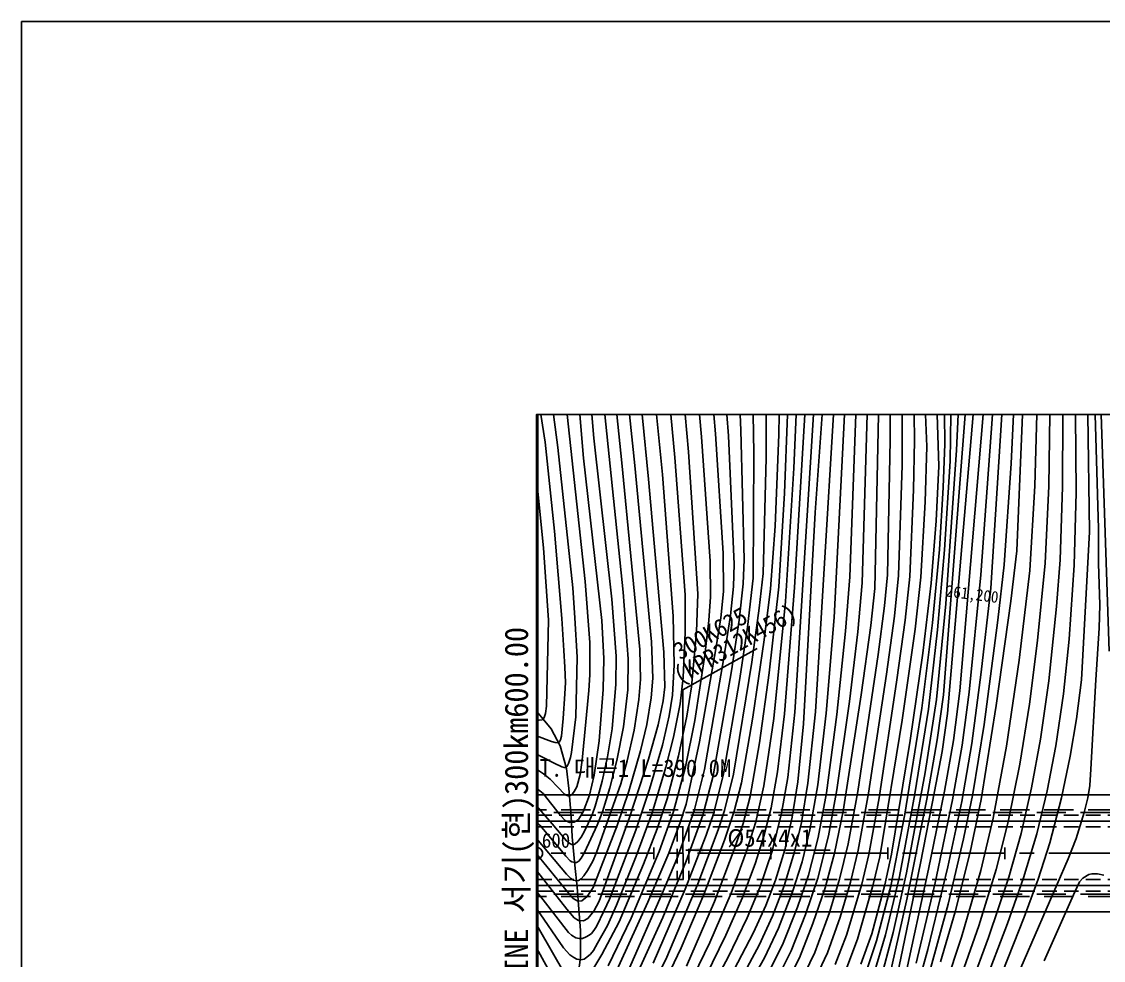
# Model space of a CAD drawing. Header units: millimetres. Extents: x 1510 to 2306, y 1103 to 1807.
# Drawn here: x 1509.9 to 1694.7, y 1458.6 to 1619.1 of the extents above; entities that cross this region are included whole.
import ezdxf
from ezdxf.enums import TextEntityAlignment as Align
from ezdxf.xclip import XClip

# ---------------------------------------------------------------- set-up
doc = ezdxf.new("R2010")
doc.units = ezdxf.units.MM
doc.header["$LTSCALE"] = 10
doc.header["$MEASUREMENT"] = 0
doc.header["$XCLIPFRAME"] = 2
for name, pattern in [('A-CENTR01', [2, 1.25, -0.25, 0.25, -0.25]), ('CENTER', [2, 1.25, -0.25, 0.25, -0.25]), ('DASHED', [0.75, 0.5, -0.25]), ('HIDDEN', [0.375, 0.25, -0.125])]:
    doc.linetypes.add(name, pattern=pattern)
for name, color, linetype in [('TN-MACL', 6, 'A-CENTR01'), ('TZ-BASE', 253, 'Continuous'), ('TZ-CABL', 4, 'Continuous')]:
    doc.layers.add(name, color=color, linetype=linetype)
doc.layers.add('TX-PAPR', color=2, linetype='Continuous', plot=False)
doc.styles.add('HANA', font='GulimChe.ttf')
doc.styles.get("Standard").update_dxf_attribs({"font": 'GulimChe.ttf'})
doc.linetypes.add('ZIGZAG', pattern='A,0.0001,-0.2,[131,ltypeshp.shx,S=0.2,R=0,X=-0.2,Y=0],-0.4,[131,ltypeshp.shx,S=0.2,R=180,X=0.2,Y=0],-0.2', length=0.8001)
doc.dimstyles.get("Standard").update_dxf_attribs({"dimtxt": 0.18, "dimasz": 0.18, "dimexe": 0.18, "dimexo": 0.0625, "dimgap": 0.09, "dimtad": 0, "dimtih": 1, "dimtoh": 1, "dimdec": 4, "dimzin": 0, "dimdsep": 46, "dimtxsty": 'Standard', "dimcen": 0.09, "dimadec": 0, "dimazin": 0, "dimtfac": 1, "dimtdec": 4, "dimtofl": 0, "dimtmove": 0, "dimatfit": 3, "dimfxl": 0, "dimtolj": 1, "dimtzin": 0, "dimarcsym": 0})

# ---------------------------------------------------------------- blocks, each defined once
blk = doc.blocks.new('JD-DHDH6EF4KJ')
at = {"layer": 'TZ-BASE'}
for p, q in [((70.63, 67, 197), (71.41, 116.52, 197)), ((66.66, 69.52, 194), (64.97, 115.72, 194)), ((68.69, 66.17, 195), (67.16, 113.42, 195)), ((69.3, 111.16, 196), (69.76, 69.97, 196)), ((75.9, 47.57, 202), (80.33, 109.49, 202)), ((77.57, 45.29, 203), (81.48, 105.57, 203)), ((85.14, 62.81, 206), (86.07, 102.1, 206)), ((81.09, 66.65, 204), (82.68, 101.18, 204)), ((82.02, 51.7, 205), (84.13, 100.83, 205)), ((89.85, 62.65, 208), (89.93, 99.58, 208)), ((92.2, 61.64, 209), (91.89, 97.13, 209)), ((70.19, 23.91, 200), (76.37, 95.54, 200)), ((72.3, 27.77, 201), (77.92, 94.61, 201)), ((87.5, 62.73, 207), (87.91, 95.7, 207)), ((8.3, 46.45, 164), (3.27, 93.11, 164)), ((8, 67.54, 165), (5.86, 93.21, 165)), ((71.72, 68.89, 198), (72.96, 94.03, 198)), ((93.93, 93.34, 210), (94.47, 54.96, 210)), ((94.85, 93.7, 211), (96, 55.48, 211)), ((3.62, 69.35, 163), (0.86, 91.28, 163)), ((7.89, 92.4, 166), (9.78, 70.96, 166)), ((95.89, 91.98, 212), (96.78, 64.92, 212)), ((64.58, 70.53, 193), (64.17, 89.13, 193)), ((10.3, 88, 167), (14.77, 44.63, 167)), ((12.42, 87.07, 168), (14.57, 66.74, 168)), ((69.53, 27.06, 199), (74.19, 87.6, 199)), ((49.49, 85.18, 185), (47.57, 58.25, 185)), ((41.59, 83.6, 180), (41.37, 71.56, 180)), ((44.73, 83.47, 182), (43.92, 65.81, 182)), ((47.67, 24.15, 186), (51.27, 84.21, 186)), ((58.35, 72.19, 190), (58.51, 84.78, 190)), ((60.41, 70.59, 191), (60.44, 84.87, 191)), ((15.13, 81.6, 169), (16.79, 66.3, 169)), ((32.07, 81.82, 176), (32.76, 71.34, 176)), ((34.46, 81.98, 177), (34.89, 72.3, 177)), ((36.85, 82.15, 178), (37.1, 68.46, 178)), ((39.23, 82.91, 179), (39.2, 67.61, 179)), ((43.17, 83.04, 181), (42.37, 61.58, 181)), ((47.8, 82.82, 184), (44.12, 24.1, 184)), ((50.84, 40.28, 187), (52.98, 82.2, 187)), ((53.48, 47.23, 188), (54.85, 83.15, 188)), ((1.43, 70.27, 162), (0, 79.67, 162)), ((28.19, 71.21, 174), (27.29, 80.96, 174)), ((30.57, 71.7, 175), (29.88, 79.76, 175)), ((46.08, 79.79, 183), (44.08, 45.41, 183)), ((62.43, 66.33, 192), (62.42, 81.3, 192)), ((21.48, 64.72, 171), (20.18, 78.13, 171)), ((23.63, 67.65, 172), (22.51, 79.39, 172)), ((25.95, 68.61, 173), (25.07, 78.67, 173)), ((55.63, 46.22, 189), (56.56, 78.46, 189)), ((17.99, 75.28, 170), (19.13, 63.92, 170)), ((34.89, 72.3, 177), (35.45, 50.2, 177)), ((57.75, 45.28, 190), (58.35, 72.19, 190)), ((3.07, 55.04, 162), (1.43, 70.27, 162)), ((9.78, 70.96, 166), (12.85, 43.41, 166)), ((29.64, 49.92, 174), (28.19, 71.21, 174)), ((31.87, 51.27, 175), (30.57, 71.7, 175)), ((32.76, 71.34, 176), (33.76, 49.42, 176)), ((41.37, 71.56, 180), (40.75, 55.94, 180)), ((59.92, 47.59, 191), (60.41, 70.59, 191)), ((64.4, 62.14, 193), (64.58, 70.53, 193)), ((6.18, 45.37, 163), (3.62, 69.35, 163)), ((27.55, 44.36, 173), (25.95, 68.61, 173)), ((37.1, 68.46, 178), (36.98, 47.03, 178)), ((66.38, 60.05, 194), (66.66, 69.52, 194)), ((69.76, 69.97, 196), (69.48, 62.54, 196)), ((69.88, 42.61, 198), (71.72, 68.89, 198)), ((11.15, 39.81, 165), (8, 67.54, 165)), ((14.57, 66.74, 168), (17.65, 34.84, 168)), ((25.36, 44.16, 172), (23.63, 67.65, 172)), ((39.2, 67.61, 179), (38.72, 47.85, 179)), ((69.7, 51.88, 197), (70.63, 67, 197)), ((79.89, 49.29, 204), (81.09, 66.65, 204)), ((16.79, 66.3, 169), (19.6, 36.16, 169)), ((23.35, 40.55, 171), (21.48, 64.72, 171)), ((43.92, 65.81, 182), (42.53, 43.04, 182)), ((61.83, 47.46, 192), (62.43, 66.33, 192)), ((68.24, 56.84, 195), (68.69, 66.17, 195)), ((96.78, 64.92, 212), (97.82, 34.53, 212)), ((1.19, 52.19, 161), (0, 64.13, 161)), ((19.13, 63.92, 170), (21.71, 34.4, 170)), ((42.37, 61.58, 181), (41.39, 45.53, 181)), ((63.73, 47.33, 193), (64.4, 62.14, 193)), ((69.48, 62.54, 196), (68.8, 51.94, 196)), ((84.26, 48.35, 206), (85.14, 62.81, 206)), ((86.89, 49.61, 207), (87.5, 62.73, 207)), ((89.42, 50.13, 208), (89.85, 62.65, 208)), ((91.84, 49.24, 209), (92.2, 61.64, 209)), ((65.63, 47.21, 194), (66.38, 60.05, 194)), ((47.57, 58.25, 185), (45.58, 22.12, 185)), ((40.75, 55.94, 180), (39.94, 45.19, 180)), ((67.41, 46.15, 195), (68.24, 56.84, 195)), ((96, 55.48, 211), (95.98, 49.56, 211)), ((4.33, 40.11, 162), (3.07, 55.04, 162)), ((93.09, 29.64, 210), (94.47, 54.96, 210)), ((2.05, 39.82, 161), (1.19, 52.19, 161)), ((68.8, 51.94, 196), (67.65, 39.4, 196)), ((68.51, 38.2, 197), (69.7, 51.88, 197)), ((29.72, 43.83, 174), (29.64, 49.92, 174)), ((31.93, 44.75, 175), (31.87, 51.27, 175)), ((35.45, 50.2, 177), (35.26, 46.06, 177)), ((81.04, 43.07, 205), (82.02, 51.7, 205)), ((88.8, 42.2, 208), (89.42, 50.13, 208)), ((33.76, 49.42, 176), (33.61, 45.59, 176)), ((78.79, 39.87, 204), (79.89, 49.29, 204)), ((82.41, 33.02, 206), (84.26, 48.35, 206)), ((85.57, 36.35, 207), (86.89, 49.61, 207)), ((91, 36.61, 209), (91.84, 49.24, 209)), ((95.98, 49.56, 211), (96.24, 42.44, 211)), ((9.11, 36.05, 164), (8.3, 46.45, 164)), ((36.98, 47.03, 178), (36.04, 38.65, 178)), ((38.72, 47.85, 179), (38.04, 41.89, 179)), ((52.77, 37.94, 188), (53.48, 47.23, 188)), ((54.86, 37.86, 189), (55.63, 46.22, 189)), ((59.43, 42.31, 191), (59.92, 47.59, 191)), ((61.13, 40.53, 192), (61.83, 47.46, 192)), ((62.95, 39.85, 193), (63.73, 47.33, 193)), ((64.66, 38.28, 194), (65.63, 47.21, 194)), ((73.92, 27.56, 202), (75.9, 47.57, 202)), ((6.51, 40.24, 163), (6.18, 45.37, 163)), ((14.77, 44.63, 167), (15.65, 33.26, 167)), ((27.31, 37.86, 173), (27.55, 44.36, 173)), ((31.47, 40.24, 175), (31.93, 44.75, 175)), ((33.61, 45.59, 176), (33.13, 40.64, 176)), ((35.26, 46.06, 177), (34.62, 39.87, 177)), ((39.94, 45.19, 180), (38.89, 36.46, 180)), ((41.39, 45.53, 181), (39.74, 30.83, 181)), ((44.08, 45.41, 183), (42.35, 23.85, 183)), ((57.1, 38.91, 190), (57.75, 45.28, 190)), ((65.99, 34.23, 195), (67.41, 46.15, 195)), ((75.97, 30.97, 203), (77.57, 45.29, 203)), ((12.85, 43.41, 166), (13.57, 33.71, 166)), ((25.38, 37.75, 172), (25.36, 44.16, 172)), ((29.43, 39.79, 174), (29.72, 43.83, 174)), ((42.53, 43.04, 182), (40.5, 23.03, 182)), ((68.3, 26.31, 198), (69.88, 42.61, 198)), ((78.5, 25.24, 205), (81.04, 43.07, 205)), ((38.04, 41.89, 179), (36.76, 32.64, 179)), ((58.37, 33.95, 191), (59.43, 42.31, 191)), ((87.52, 29.47, 208), (88.8, 42.2, 208)), ((96.24, 42.44, 211), (96.1, 38.45, 211)), ((1.66, 25.12, 161), (2.05, 39.82, 161)), ((4.62, 34.65, 162), (4.33, 40.11, 162)), ((6.94, 33.51, 163), (6.51, 40.24, 163)), ((11.49, 33.3, 165), (11.15, 39.81, 165)), ((23.51, 32.19, 171), (23.35, 40.55, 171)), ((28.71, 33.89, 174), (29.43, 39.79, 174)), ((30.57, 34.59, 175), (31.47, 40.24, 175)), ((33.13, 40.64, 176), (32, 33.38, 176)), ((34.62, 39.87, 177), (33.28, 31.19, 177)), ((49.48, 23.94, 187), (50.84, 40.28, 187)), ((55.46, 27.09, 190), (57.1, 38.91, 190)), ((59.79, 30.59, 192), (61.13, 40.53, 192)), ((61.56, 29.62, 193), (62.95, 39.85, 193)), ((67.65, 39.4, 196), (65.8, 24.8, 196)), ((76.44, 21.99, 204), (78.79, 39.87, 204)), ((25.03, 30.04, 172), (25.38, 37.75, 172)), ((26.44, 28.46, 173), (27.31, 37.86, 173)), ((36.04, 38.65, 178), (34.7, 29.87, 178)), ((51.29, 23.73, 188), (52.77, 37.94, 188)), ((53.43, 25.97, 189), (54.86, 37.86, 189)), ((62.45, 22.78, 194), (64.66, 38.28, 194)), ((66.92, 24.64, 197), (68.51, 38.2, 197)), ((96.1, 38.45, 211), (95.52, 29.64, 211)), ((9.11, 30.5, 164), (9.11, 36.05, 164)), ((19.6, 36.16, 169), (19.87, 29.91, 169)), ((38.89, 36.46, 180), (36.96, 23.26, 180)), ((84.19, 25.51, 207), (85.57, 36.35, 207)), ((90.03, 27.26, 209), (91, 36.61, 209)), ((4.8, 31.81, 162), (4.62, 34.65, 162)), ((6.69, 23.31, 163), (6.94, 33.51, 163)), ((11.35, 27.99, 165), (11.49, 33.3, 165)), ((13.57, 33.71, 166), (13.53, 28.93, 166)), ((17.65, 34.84, 168), (17.77, 29.73, 168)), ((21.71, 34.4, 170), (21.88, 28.43, 170)), ((27.04, 22.71, 174), (28.71, 33.89, 174)), ((27.82, 19.03, 175), (30.57, 34.59, 175)), ((32, 33.38, 176), (28.67, 14.32, 176)), ((54.87, 10.57, 191), (58.37, 33.95, 191)), ((63.8, 19.27, 195), (65.99, 34.23, 195)), ((4.91, 29.2, 162), (4.8, 31.81, 162)), ((15.65, 33.26, 167), (15.56, 27.91, 167)), ((23.24, 27.01, 171), (23.51, 32.19, 171)), ((36.76, 32.64, 179), (33.65, 13.54, 179)), ((80.28, 18.3, 206), (82.41, 33.02, 206)), ((8.92, 27.85, 164), (9.11, 30.5, 164)), ((17.77, 29.73, 168), (17.48, 26.26, 168)), ((19.87, 29.91, 169), (19.59, 26.56, 169)), ((24.52, 25.54, 172), (25.03, 30.04, 172)), ((33.28, 31.19, 177), (30.15, 13.25, 177)), ((34.7, 29.87, 178), (31.94, 13.58, 178)), ((39.74, 30.83, 181), (38.1, 18.87, 181)), ((56.72, 10.26, 192), (59.79, 30.59, 192)), ((58.5, 9.5, 193), (61.56, 29.62, 193)), ((74.34, 18.78, 203), (75.97, 30.97, 203)), ((92.24, 22.98, 210), (93.09, 29.64, 210)), ((95.52, 29.64, 211), (94.67, 14.4, 211)), ((4.83, 27.28, 162), (4.91, 29.2, 162)), ((7.8, 15.94, 164), (8.92, 27.85, 164)), ((10.7, 19.22, 165), (11.35, 27.99, 165)), ((13.53, 28.93, 166), (12.88, 21.26, 166)), ((15.56, 27.91, 167), (14.84, 21.62, 167)), ((21.88, 28.43, 170), (21.59, 26.04, 170)), ((25.66, 23.45, 173), (26.44, 28.46, 173)), ((71.21, 19.26, 201), (72.3, 27.77, 201)), ((86.1, 19.48, 208), (87.52, 29.47, 208)), ((4.51, 23.06, 162), (4.83, 27.28, 162)), ((17.48, 26.26, 168), (16.66, 21.04, 168)), ((19.59, 26.56, 169), (18.81, 22, 169)), ((21.59, 26.04, 170), (20.75, 21.96, 170)), ((22.63, 23.49, 171), (23.24, 27.01, 171)), ((51.3, 10.82, 189), (53.43, 25.97, 189)), ((52.35, 7.19, 190), (55.46, 27.09, 190)), ((66.36, 13.79, 198), (68.3, 26.31, 198)), ((68.44, 19.42, 199), (69.53, 27.06, 199)), ((72.68, 18.46, 202), (73.92, 27.56, 202)), ((88.72, 18.37, 209), (90.03, 27.26, 209)), ((0.85, 23.28, 130.61), (0, 24.27, 130.61)), ((1.5, 23.87, 161), (1.66, 25.12, 161)), ((23.4, 19.82, 172), (24.52, 25.54, 172)), ((44.12, 24.1, 184), (42.9, 12.98, 184)), ((46.35, 11.97, 186), (47.67, 24.15, 186)), ((65.8, 24.8, 196), (62.91, 6.69, 196)), ((64.61, 10.19, 197), (66.92, 24.64, 197)), ((75.92, 9.22, 205), (78.5, 25.24, 205)), ((82.53, 15.21, 207), (84.19, 25.51, 207)), ((0, 22.75, 161), (0.42, 22.75, 161)), ((0.42, 22.75, 161), (0.93, 22.83, 161)), ((2.5, 21.27, 130.61), (0.85, 23.28, 130.61)), ((0.93, 22.83, 161), (1.16, 23.01, 161)), ((1.16, 23.01, 161), (1.3, 23.22, 161)), ((1.3, 23.22, 161), (1.5, 23.87, 161)), ((4.23, 20.01, 162), (4.51, 23.06, 162)), ((5.97, 17.25, 163), (6.69, 23.31, 163)), ((21.48, 18.49, 171), (22.63, 23.49, 171)), ((24.25, 16.68, 173), (25.66, 23.45, 173)), ((25.42, 14.78, 174), (27.04, 22.71, 174)), ((36.96, 23.26, 180), (35.01, 12.06, 180)), ((40.5, 23.03, 182), (38.81, 11.52, 182)), ((42.35, 23.85, 183), (41.14, 13.94, 183)), ((48.02, 11.72, 187), (49.48, 23.94, 187)), ((49.52, 10.36, 188), (51.29, 23.73, 188)), ((58.61, -0.62, 194), (62.45, 22.78, 194)), ((69.26, 17.41, 200), (70.19, 23.91, 200)), ((91.17, 16.61, 210), (92.24, 22.98, 210)), ((4.04, 18.36, 130.61), (2.5, 21.27, 130.61)), ((12.88, 21.26, 166), (12.1, 16.51, 166)), ((14.84, 21.62, 167), (13.72, 15.87, 167)), ((16.66, 21.04, 168), (15.47, 15.79, 168)), ((18.81, 22, 169), (17.72, 17.53, 169)), ((20.75, 21.96, 170), (19.12, 16.08, 170)), ((45.58, 22.12, 185), (44.63, 12.24, 185)), ((74.51, 10.14, 204), (76.44, 21.99, 204)), ((0, 20.1, 162), (2.54, 19.13, 162)), ((2.54, 19.13, 162), (3.16, 18.96, 162)), ((3.16, 18.96, 162), (3.63, 18.9, 162)), ((3.63, 18.9, 162), (3.78, 18.94, 162)), ((3.78, 18.94, 162), (3.91, 19.07, 162)), ((3.91, 19.07, 162), (4.07, 19.37, 162)), ((4.07, 19.37, 162), (4.23, 20.01, 162)), ((9.83, 13.33, 165), (10.7, 19.22, 165)), ((19.28, 10.97, 171), (21.48, 18.49, 171)), ((22.09, 14.72, 172), (23.4, 19.82, 172)), ((25.54, 8.4, 175), (27.82, 19.03, 175)), ((38.1, 18.87, 181), (36.48, 9.73, 181)), ((60.64, -0.14, 195), (63.8, 19.27, 195)), ((66.66, 9.25, 199), (68.44, 19.42, 199)), ((69.68, 10.62, 201), (71.21, 19.26, 201)), ((72.62, 8.83, 203), (74.34, 18.78, 203)), ((84.54, 11.18, 208), (86.1, 19.48, 208)), ((0, 16.97, 163), (1.12, 16.39, 163)), ((5.1, 14.49, 130.61), (4.04, 18.36, 130.61)), ((5.79, 16.4, 163), (5.97, 17.25, 163)), ((17.72, 17.53, 169), (15.73, 10.61, 169)), ((22.29, 9.29, 173), (24.25, 16.68, 173)), ((67.99, 10.54, 200), (69.26, 17.41, 200)), ((71.04, 9.13, 202), (72.68, 18.46, 202)), ((78.02, 5.98, 206), (80.28, 18.3, 206)), ((87.2, 10.69, 209), (88.72, 18.37, 209)), ((1.12, 16.39, 163), (2.98, 15.38, 163)), ((2.98, 15.38, 163), (4.32, 14.79, 163)), ((4.32, 14.79, 163), (4.69, 14.69, 163)), ((5.07, 14.72, 163), (5.18, 14.81, 163)), ((5.18, 14.81, 163), (5.28, 14.99, 163)), ((5.28, 14.99, 163), (5.46, 15.36, 163)), ((5.46, 15.36, 163), (5.64, 15.87, 163)), ((5.64, 15.87, 163), (5.79, 16.4, 163)), ((7.42, 13.44, 164), (7.8, 15.94, 164)), ((12.1, 16.51, 166), (11.18, 12.31, 166)), ((13.72, 15.87, 167), (12.51, 11.2, 167)), ((15.47, 15.79, 168), (14.4, 11.86, 168)), ((19.12, 16.08, 170), (15.86, 6.13, 170)), ((80.57, 5.39, 207), (82.53, 15.21, 207)), ((89.68, 9.46, 210), (91.17, 16.61, 210)), ((0, 14.36, 164), (1.15, 13.58, 164)), ((1.15, 13.58, 164), (2.34, 12.65, 164)), ((4.69, 14.69, 163), (4.93, 14.68, 163)), ((4.93, 14.68, 163), (5.07, 14.72, 163)), ((5.52, 11.09, 130.61), (5.1, 14.49, 130.61)), ((6.86, 11.37, 164), (7.42, 13.44, 164)), ((9.01, 9.95, 165), (9.83, 13.33, 165)), ((19.74, 6.9, 172), (22.09, 14.72, 172)), ((23.37, 7.15, 174), (25.42, 14.78, 174)), ((28.67, 14.32, 176), (26.92, 7.25, 176)), ((30.15, 13.25, 177), (28.42, 6.52, 177)), ((31.94, 13.58, 178), (30.29, 6.9, 178)), ((33.65, 13.54, 179), (32.12, 7.3, 179)), ((41.14, 13.94, 183), (40.05, 7.77, 183)), ((42.9, 12.98, 184), (41.85, 6.84, 184)), ((63.16, -3.35, 198), (66.36, 13.79, 198)), ((94.67, 14.4, 211), (94.5, 11.59, 211)), ((0, 11.15, 165), (1.09, 10.22, 165)), ((2.34, 12.65, 164), (3.62, 11.33, 164)), ((3.62, 11.33, 164), (4.76, 10.11, 164)), ((6.44, 10.54, 164), (6.86, 11.37, 164)), ((14.4, 11.86, 168), (10.25, 0.13, 168)), ((11.18, 12.31, 166), (10.69, 10.42, 166)), ((12.51, 11.2, 167), (11.27, 7.07, 167)), ((35.01, 12.06, 180), (33.77, 7.21, 180)), ((38.81, 11.52, 182), (37.43, 5.39, 182)), ((44.63, 12.24, 185), (43.67, 6.2, 185)), ((45.23, 5.27, 186), (46.35, 11.97, 186)), ((46.68, 4.03, 187), (48.02, 11.72, 187)), ((82.77, 3.39, 208), (84.54, 11.18, 208)), ((94.5, 11.59, 211), (94.16, 9.47, 211)), ((191.66, 10), (0, 10)), ((191.66, 10), (0, 10)), ((1.09, 10.22, 165), (4.05, 6.47, 165)), ((4.76, 10.11, 164), (5.04, 9.93, 164)), ((5.04, 9.93, 164), (5.36, 9.84, 164)), ((5.36, 9.84, 164), (5.63, 9.82, 164)), ((5.92, 6.36, 130.61), (5.52, 11.09, 130.61)), ((5.63, 9.82, 164), (5.87, 9.92, 164)), ((5.87, 9.92, 164), (6.13, 10.14, 164)), ((6.13, 10.14, 164), (6.44, 10.54, 164)), ((7.95, 7.08, 165), (9.01, 9.95, 165)), ((10.69, 10.42, 166), (10, 8.03, 166)), ((15.73, 10.61, 169), (13.75, 4.75, 169)), ((16.92, 3.94, 171), (19.28, 10.97, 171)), ((20.59, 4.16, 173), (22.29, 9.29, 173)), ((36.48, 9.73, 181), (35.28, 5.1, 181)), ((48.09, 2.67, 188), (49.52, 10.36, 188)), ((49.87, 2.99, 189), (51.3, 10.82, 189)), ((53.24, 1.6, 191), (54.87, 10.57, 191)), ((54.95, 0.52, 192), (56.72, 10.26, 192)), ((56.75, -0.18, 193), (58.5, 9.5, 193)), ((61.97, -3.99, 197), (64.61, 10.19, 197)), ((63.32, -7.6, 199), (66.66, 9.25, 199)), ((65.57, -1.71, 200), (67.99, 10.54, 200)), ((66.97, -2.72, 201), (69.68, 10.62, 201)), ((72.95, 2.47, 204), (74.51, 10.14, 204)), ((85.44, 3.3, 209), (87.2, 10.69, 209)), ((87.68, 1.79, 210), (89.68, 9.46, 210)), ((94.16, 9.47, 211), (93.53, 6.96, 211)), ((2.66, 5.01, 166), (0, 8.1, 166)), ((10, 8.03, 166), (9.55, 6.76, 166)), ((24.52, 5.25, 175), (25.54, 8.4, 175)), ((40.05, 7.77, 183), (38.84, 2.93, 183)), ((68.06, -5.07, 202), (71.04, 9.13, 202)), ((70.27, -2.31, 203), (72.62, 8.83, 203)), ((74.07, 0.17, 205), (75.92, 9.22, 205)), ((4.05, 6.47, 165), (4.85, 5.63, 165)), ((4.85, 5.63, 165), (5.64, 5.24, 165)), ((6.06, 2.8, 130.61), (5.92, 6.36, 130.61)), ((6.41, 5.31, 165), (7.17, 5.78, 165)), ((7.17, 5.78, 165), (7.95, 7.08, 165)), ((9.55, 6.76, 166), (8.82, 5.07, 166)), ((11.27, 7.07, 167), (10.37, 4.78, 167)), ((15.86, 6.13, 170), (10.7, -8.19, 170)), ((17.03, -0.52, 172), (19.74, 6.9, 172)), ((20.93, 0.31, 174), (23.37, 7.15, 174)), ((26.92, 7.25, 176), (24.15, -0.54, 176)), ((28.42, 6.52, 177), (25.57, -1.37, 177)), ((30.29, 6.9, 178), (28.94, 3.07, 178)), ((32.12, 7.3, 179), (31.02, 4.01, 179)), ((33.77, 7.21, 180), (32.09, 2.26, 180)), ((41.85, 6.84, 184), (40.22, 0.38, 184)), ((43.67, 6.2, 185), (42.38, 0.57, 185)), ((50.87, 0, 190), (52.35, 7.19, 190)), ((62.91, 6.69, 196), (60.52, -5.6, 196)), ((75.91, -2.92, 206), (78.02, 5.98, 206)), ((93.53, 6.96, 211), (92.16, 2.52, 211)), ((0.57, 4.8, 167), (0, 5.41, 167)), ((4.23, 0.43, 167), (0.57, 4.8, 167)), ((5.12, 2.15, 166), (2.66, 5.01, 166)), ((5.64, 5.24, 165), (6.41, 5.31, 165)), ((8.82, 5.07, 166), (8.14, 3.67, 166)), ((10.37, 4.78, 167), (8.19, 0.11, 167)), ((13.75, 4.75, 169), (9.64, -5.84, 169)), ((12.47, -7.84, 171), (16.92, 3.94, 171)), ((18.28, -1.85, 173), (20.59, 4.16, 173)), ((22.59, 0.01, 175), (24.52, 5.25, 175)), ((31.02, 4.01, 179), (27.54, -5.2, 179)), ((35.28, 5.1, 181), (33.74, 0.64, 181)), ((37.43, 5.39, 182), (35.87, 0.39, 182)), ((44.06, 0.24, 186), (45.23, 5.27, 186)), ((45.34, -1.44, 187), (46.68, 4.03, 187)), ((78.5, -2.76, 207), (80.57, 5.39, 207)), ((5.08, -3.59, 168), (0, 2.51, 168)), ((5.66, 1.67, 166), (5.12, 2.15, 166)), ((6.52, -2.03, 130.61), (6.06, 2.8, 130.61)), ((7.04, 2.03, 166), (6.61, 1.64, 166)), ((7.61, 2.75, 166), (7.04, 2.03, 166)), ((8.14, 3.67, 166), (7.61, 2.75, 166)), ((28.94, 3.07, 178), (25.37, -6.16, 178)), ((32.09, 2.26, 180), (28.55, -7.04, 180)), ((38.84, 2.93, 183), (37.34, -1.78, 183)), ((46.43, -3.74, 188), (48.09, 2.67, 188)), ((48.04, -4.23, 189), (49.87, 2.99, 189)), ((70.32, -8.71, 204), (72.95, 2.47, 204)), ((80.67, -4.06, 208), (82.77, 3.39, 208)), ((83.2, -4.21, 209), (85.44, 3.3, 209)), ((92.16, 2.52, 211), (90.79, -0.95, 211)), ((0, 1), (0, -1)), ((5, -0.47, 167), (4.23, 0.43, 167)), ((6.02, 1.5, 166), (5.66, 1.67, 166)), ((6.23, 1.47, 166), (6.02, 1.5, 166)), ((6.61, 1.64, 166), (6.23, 1.47, 166)), ((8.19, 0.11, 167), (7.62, -0.84, 167)), ((10.25, 0.13, 168), (9.59, -1.34, 168)), ((16.13, -11.07, 174), (20.93, 0.31, 174)), ((18.99, -8.35, 175), (22.59, 0.01, 175)), ((20, 1), (20, -1)), ((33.74, 0.64, 181), (30.36, -8.22, 181)), ((35.87, 0.39, 182), (33.21, -6.81, 182)), ((40.22, 0.38, 184), (38.14, -5.84, 184)), ((40, 1), (40, -1)), ((42.38, 0.57, 185), (40.82, -4.6, 185)), ((42.3, -5.58, 186), (44.06, 0.24, 186)), ((49.27, -5.89, 190), (50.87, 0, 190)), ((51.77, -4.42, 191), (53.24, 1.6, 191)), ((53.62, -4.95, 192), (54.95, 0.52, 192)), ((60, 1), (60, -1)), ((71.51, -10.03, 205), (74.07, 0.17, 205)), ((80, 1), (80, -1)), ((85.69, -4.43, 210), (87.68, 1.79, 210)), ((5.27, -6.6, 169), (0, -0.09, 169)), ((5.72, -1.29, 167), (5, -0.47, 167)), ((6.02, -1.46, 167), (5.72, -1.29, 167)), ((6.51, -1.58, 167), (6.02, -1.46, 167)), ((6.79, -1.59, 167), (6.51, -1.58, 167)), ((7.2, -1.35, 167), (6.79, -1.59, 167)), ((7.62, -0.84, 167), (7.2, -1.35, 167)), ((9.59, -1.34, 168), (8.68, -2.97, 168)), ((13.62, -8.89, 172), (17.03, -0.52, 172)), ((24.15, -0.54, 176), (21.47, -6.9, 176)), ((25.57, -1.37, 177), (21.54, -10.97, 177)), ((37.34, -1.78, 183), (35.18, -7.57, 183)), ((43.73, -6.61, 187), (45.34, -1.44, 187)), ((55.53, -5.29, 193), (56.75, -0.18, 193)), ((57.51, -5.35, 194), (58.61, -0.62, 194)), ((59.49, -5.4, 195), (60.64, -0.14, 195)), ((61.12, -23.22, 200), (65.57, -1.71, 200)), ((90.79, -0.95, 211), (73.05, -41.9, 211)), ((5.15, -9.55, 170), (0, -2.92, 170)), ((5.42, -3.92, 168), (5.08, -3.59, 168)), ((6.95, -5.79, 130.61), (6.52, -2.03, 130.61)), ((8.68, -2.97, 168), (8.06, -3.87, 168)), ((14.11, -11.7, 173), (18.28, -1.85, 173)), ((60.89, -13.56, 198), (63.16, -3.35, 198)), ((62.9, -21.43, 201), (66.97, -2.72, 201)), ((66.83, -16.42, 203), (70.27, -2.31, 203)), ((72.57, -14.33, 206), (75.91, -2.92, 206)), ((75.53, -12.4, 207), (78.5, -2.76, 207)), ((93.32, -4.27, 212), (94.31, -3.65, 212)), ((94.31, -3.65, 212), (94.87, -3.5, 212)), ((94.87, -3.5, 212), (95.84, -3.52, 212)), ((95.84, -3.52, 212), (96.89, -3.76, 212)), ((5.84, -4.32, 168), (5.42, -3.92, 168)), ((6.31, -4.57, 168), (5.84, -4.32, 168)), ((6.84, -4.7, 168), (6.31, -4.57, 168)), ((7.16, -4.65, 168), (6.84, -4.7, 168)), ((7.61, -4.39, 168), (7.16, -4.65, 168)), ((8.06, -3.87, 168), (7.61, -4.39, 168)), ((27.54, -5.2, 179), (22.26, -17.78, 179)), ((40.82, -4.6, 185), (39.16, -8.93, 185)), ((44.59, -9.21, 188), (46.43, -3.74, 188)), ((45.96, -10.45, 189), (48.04, -4.23, 189)), ((50.01, -10.12, 191), (51.77, -4.42, 191)), ((51.86, -10.91, 192), (53.62, -4.95, 192)), ((52.93, -14, 193), (55.53, -5.29, 193)), ((54.83, -14.67, 194), (57.51, -5.35, 194)), ((57.25, -13.74, 195), (59.49, -5.4, 195)), ((59.61, -13.93, 197), (61.97, -3.99, 197)), ((64.85, -18.77, 202), (68.06, -5.07, 202)), ((77.19, -14.41, 208), (80.67, -4.06, 208)), ((80.47, -12, 209), (83.2, -4.21, 209)), ((83.3, -10.89, 210), (85.69, -4.43, 210)), ((91.96, -6.58, 212), (92.77, -4.9, 212)), ((92.77, -4.9, 212), (93.32, -4.27, 212)), ((0, -6.51, 171), (1.13, -7.93, 171)), ((6.24, -7.71, 169), (5.27, -6.6, 169)), ((7.21, -9.53, 130.61), (6.95, -5.79, 130.61)), ((8.66, -7.37, 169), (7.72, -8.15, 169)), ((9.64, -5.84, 169), (8.66, -7.37, 169)), ((21.47, -6.9, 176), (15.67, -19.95, 176)), ((25.37, -6.16, 178), (19.93, -18.78, 178)), ((28.55, -7.04, 180), (24.72, -16.17, 180)), ((33.21, -6.81, 182), (29.59, -15.24, 182)), ((38.14, -5.84, 184), (35.96, -11.03, 184)), ((40.32, -10.72, 186), (42.3, -5.58, 186)), ((41.32, -12.82, 187), (43.73, -6.61, 187)), ((47.2, -12.02, 190), (49.27, -5.89, 190)), ((60.52, -5.6, 196), (58.09, -14.98, 196)), ((86.73, -18.39, 212), (91.96, -6.58, 212)), ((1.13, -7.93, 171), (5.44, -13.52, 171)), ((7.05, -8.18, 169), (6.24, -7.71, 169)), ((7.72, -8.15, 169), (7.05, -8.18, 169)), ((10.7, -8.19, 170), (9.75, -9.9, 170)), ((11.56, -9.76, 171), (12.47, -7.84, 171)), ((12.09, -12.33, 172), (13.62, -8.89, 172)), ((12.18, -23.29, 175), (18.99, -8.35, 175)), ((30.36, -8.22, 181), (25.62, -19.31, 181)), ((35.18, -7.57, 183), (32.34, -14, 183)), ((39.16, -8.93, 185), (37.06, -13.53, 185)), ((42.01, -15.66, 188), (44.59, -9.21, 188)), ((59.73, -23.51, 199), (63.32, -7.6, 199)), ((67.17, -20.17, 204), (70.32, -8.71, 204)), ((0, -9.45, 172), (4.57, -16.18, 172)), ((193.27, -10), (0, -10)), ((193.27, -10), (0, -10)), ((6.42, -11.04, 170), (5.15, -9.55, 170)), ((7.17, -11.49, 170), (6.42, -11.04, 170)), ((7.5, -13.17, 130.61), (7.21, -9.53, 130.61)), ((9.75, -9.9, 170), (8.72, -11.12, 170)), ((10.25, -12.49, 171), (11.56, -9.76, 171)), ((12.21, -19.25, 174), (16.13, -11.07, 174)), ((21.54, -10.97, 177), (17.14, -20.71, 177)), ((35.96, -11.03, 184), (32.65, -17.89, 184)), ((38.02, -15.71, 186), (40.32, -10.72, 186)), ((43.5, -16.7, 189), (45.96, -10.45, 189)), ((47.52, -16.94, 191), (50.01, -10.12, 191)), ((49.68, -16.99, 192), (51.86, -10.91, 192)), ((69.01, -18.56, 205), (71.51, -10.03, 205)), ((77.89, -24.52, 210), (83.3, -10.89, 210)), ((0, -12.39, 173), (0.24, -12.68, 173)), ((0.24, -12.68, 173), (4.96, -20.81, 173)), ((7.98, -11.52, 170), (7.17, -11.49, 170)), ((8.72, -11.12, 170), (7.98, -11.52, 170)), ((9.8, -13.19, 171), (10.25, -12.49, 171)), ((10.41, -15.38, 172), (12.09, -12.33, 172)), ((11.16, -17.32, 173), (14.11, -11.7, 173)), ((38.93, -17.88, 187), (41.32, -12.82, 187)), ((44.89, -17.87, 190), (47.2, -12.02, 190)), ((69.64, -29.29, 207), (75.53, -12.4, 207)), ((73.8, -29.41, 209), (80.47, -12, 209)), ((5.44, -13.52, 171), (5.97, -14.02, 171)), ((5.97, -14.02, 171), (6.71, -14.44, 171)), ((6.71, -14.44, 171), (7.25, -14.54, 171)), ((7.25, -14.54, 171), (7.81, -14.55, 171)), ((7.51, -17.84, 130.61), (7.5, -13.17, 130.61)), ((7.81, -14.55, 171), (8.47, -14.3, 171)), ((8.47, -14.3, 171), (9, -14.01, 171)), ((9, -14.01, 171), (9.37, -13.7, 171)), ((9.37, -13.7, 171), (9.8, -13.19, 171)), ((32.34, -14, 183), (28.89, -21.03, 183)), ((37.06, -13.53, 185), (33.67, -20, 185)), ((50.99, -19.03, 193), (52.93, -14, 193)), ((52.97, -19.52, 194), (54.83, -14.67, 194)), ((55.37, -18.96, 195), (57.25, -13.74, 195)), ((57.13, -22.2, 197), (59.61, -13.93, 197)), ((58.6, -22.33, 198), (60.89, -13.56, 198)), ((67.82, -28.6, 206), (72.57, -14.33, 206)), ((70.96, -31.25, 208), (77.19, -14.41, 208)), ((0, -16.15, 174), (4.23, -23.91, 174)), ((4.57, -16.18, 172), (5.67, -17.34, 172)), ((9.69, -16.64, 172), (10.41, -15.38, 172)), ((24.72, -16.17, 180), (21.7, -22.47, 180)), ((29.59, -15.24, 182), (26.79, -21.03, 182)), ((35.17, -20.99, 186), (38.02, -15.71, 186)), ((39.85, -19.94, 188), (42.01, -15.66, 188)), ((58.09, -14.98, 196), (55.88, -21.48, 196)), ((64.13, -26.08, 203), (66.83, -16.42, 203)), ((5.67, -17.34, 172), (6.34, -17.82, 172)), ((6.34, -17.82, 172), (6.86, -18.09, 172)), ((6.86, -18.09, 172), (7.57, -18.21, 172)), ((6.87, -22.37, 130.61), (7.51, -17.84, 130.61)), ((7.57, -18.21, 172), (8.12, -18.08, 172)), ((8.12, -18.08, 172), (8.58, -17.78, 172)), ((8.58, -17.78, 172), (9.18, -17.23, 172)), ((8.73, -21.3, 173), (11.16, -17.32, 173)), ((9.18, -17.23, 172), (9.69, -16.64, 172)), ((22.26, -17.78, 179), (19.06, -24.18, 179)), ((32.65, -17.89, 184), (29.39, -23.87, 184)), ((36, -22.98, 187), (38.93, -17.88, 187)), ((41.42, -20.8, 189), (43.5, -16.7, 189)), ((43.07, -21.45, 190), (44.89, -17.87, 190)), ((45.05, -22.13, 191), (47.52, -16.94, 191)), ((47.26, -22.19, 192), (49.68, -16.99, 192))]:
    blk.add_line(p, q, dxfattribs=at)
at = {"layer": 'TZ-BASE', "linetype": 'DASHED'}
for p, q in [((226.7, 7.4), (0, 7.4)), ((225.43, 7), (0, 7)), ((225.43, -7), (0, -7)), ((226.7, -7.4), (0, -7.4))]:
    blk.add_line(p, q, dxfattribs=at)
at = {"layer": 'TZ-BASE', "linetype": 'CENTER', "flags": 128}
blk.add_lwpolyline([(700, 0), (280, 0), (0, 0)], dxfattribs=at)
at = {"layer": 'TZ-BASE'}
blk.add_circle((0, 0), 1, dxfattribs=at)
at = {"layer": 'TZ-BASE', "style": 'HANA'}
for s, height, rotation, p in [('261,200', 2, 352.6776, (69.8, 43.91, 145)), ('T. 대곡1 L=390.0M', 3, 359.902, (0.52, 13.09))]:
    blk.add_text(s, height=height, rotation=rotation, dxfattribs=at).set_placement(p)
blk.add_text('600', height=2.5, dxfattribs=at).set_placement((0.89, 0.95))

msp = doc.modelspace()

# ---------------------------------------------------------------- linework, layer by layer
at = {"layer": 'TN-MACL', "const_width": 0.5, "elevation": 169}
msp.add_lwpolyline([(1597.96, 1551.9), (1597.96, 1401.9)], dxfattribs=at)
at = {"layer": 'TX-PAPR'}
msp.add_lwpolyline([(1509.89, 1103.05), (2305.89, 1103.05), (2305.89, 1619.05), (1509.89, 1619.05)], close=True, dxfattribs=at)
msp.add_lwpolyline([(2297.87, 1551.9), (1597.87, 1551.9), (1597.87, 1401.9), (2297.87, 1401.9), (2297.87, 1551.9)], dxfattribs=at)
at = {"layer": 'TZ-BASE', "flags": 128}
msp.add_lwpolyline([(1622.87, 1489.15), (1622.87, 1504.85), (1635.53, 1511.93)], dxfattribs=at)
at = {"layer": 'TZ-CABL', "linetype": 'HIDDEN'}
for points in [[(1597.96, 1483.4), (1831.02, 1483.4)], [(1597.96, 1482.4), (1830.77, 1482.4)], [(1597.96, 1481.4), (1831.02, 1481.4)], [(1621.87, 1481.4), (1621.88, 1472.4)], [(1623.87, 1481.4), (1623.88, 1472.4)], [(1597.97, 1472.4), (1831.03, 1472.4)], [(1597.97, 1471.4), (1830.78, 1471.4)], [(1597.97, 1470.4), (1831.03, 1470.4)]]:
    msp.add_lwpolyline(points, dxfattribs=at)
at = {"layer": 'TZ-CABL', "linetype": 'ZIGZAG', "ltscale": 0.5}
for points in [[(1597.96, 1482.4), (1830.77, 1482.4)], [(1622.87, 1481.4), (1622.88, 1472.4)], [(1597.97, 1471.4), (1830.78, 1471.4)]]:
    msp.add_lwpolyline(points, dxfattribs=at)

# ---------------------------------------------------------------- block references
at = {"layer": 'TZ-BASE'}
ref = msp.add_blockref('JD-DHDH6EF4KJ', (1597.87, 1476.9), dxfattribs=at)
XClip(ref).set_block_clipping_path([(-0.0000000004, -75), (699.9999999949, 75.0000000039)])

# ---------------------------------------------------------------- texts
at = {"layer": 'TN-MACL'}
msp.add_text('MATCH LINE 서기(현)300㎞600.00', height=4, rotation=90, dxfattribs=at).set_placement((1594.4, 1476.9, 169), align=Align.MIDDLE_CENTER)
at = {"layer": 'TZ-BASE'}
for s, p in [('(KPR312K456)', (1622.36, 1505.71)), ('300K625', (1622.36, 1509.87))]:
    msp.add_text(s, height=3, rotation=29.2387, dxfattribs=at).set_placement(p)
msp.add_text('Ø54x4x1', height=3, rotation=0.0518, dxfattribs=at).set_placement((1637.72, 1479.53), align=Align.MIDDLE)

# ---------------------------------------------------------------- leaders
msp.add_leader([(1623.37, 1477.45), (1648.03, 1477.45)], dimstyle='Standard', override={"dimtxt": 3, "dimasz": 3, "dimexe": 2, "dimexo": 3, "dimgap": 1, "dimtad": 0, "dimtih": 0, "dimcen": 1, "dimaunit": 1, "dimadec": 8, "dimtix": 1, "dimtofl": 1, "dimtmove": 2, "dimtvp": 2}, dxfattribs=at)

doc.saveas('drawing.dxf')
